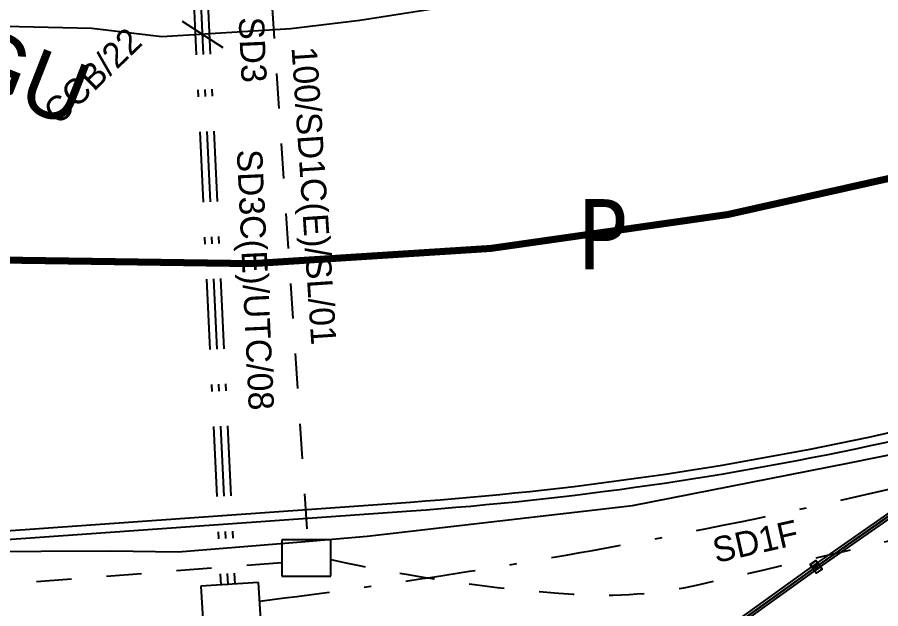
# Model space of a CAD drawing. Extents: x 421500 to 422711, y 436000 to 437000.
# Drawn here: x 422005 to 422017.29, y 436554.63 to 436563.05 of the extents above; entities that cross this region are included whole.
import ezdxf
from ezdxf.enums import TextEntityAlignment as Align

# ---------------------------------------------------------------- set-up
doc = ezdxf.new("R2010")
doc.units = 0
for name, pattern in [('1004', [6, 4, -2]), ('XREF UTC_716709_AJB_1b$0$BLIP', [1, 0.5, -0.5]), ('XREF UTC_716709_AJB_1b$0$DASHDOT1', [2, 1, -0.5, 0, -0.5])]:
    doc.linetypes.add(name, pattern=pattern)
doc.layers.get('0').update_dxf_attribs({"color": 210})
doc.layers.add('716709-ExBase$0$LCCPoint Features', color=8, linetype='Continuous', lineweight=0)
for name, color, linetype in [('716709-ExBase$0$XC-LCCCarriageway', 251, 'Continuous'), ('Lines', 1, 'Continuous'), ('Pr-Kerb', 2, 'Continuous'), ('Pr-KerbEdge', 8, 'Continuous'), ('Pr-PGR', 7, 'Continuous'), ('Pr-PGR-Panels', 4, 'Continuous'), ('XREF UTC_716709_AJB_1b$0$du-SLBOX', 30, 'Continuous'), ('XREF UTC_716709_AJB_1b$0$du-SLDUCT-C1', 30, 'XREF UTC_716709_AJB_1b$0$BLIP'), ('XREF UTC_716709_AJB_1b$0$du-SLDUCT-F1', 30, 'XREF UTC_716709_AJB_1b$0$BLIP'), ('XREF UTC_716709_AJB_1b$0$du-SLTEXT', 30, 'Continuous'), ('XREF UTC_716709_AJB_1b$0$du-UTCBOX', 42, 'Continuous'), ('XREF UTC_716709_AJB_1b$0$du-UTCDUCT-C1', 42, 'XREF UTC_716709_AJB_1b$0$DASHDOT1'), ('XREF UTC_716709_AJB_1b$0$du-UTCDUCT-F1', 42, 'XREF UTC_716709_AJB_1b$0$DASHDOT1'), ('XREF UTC_716709_AJB_1b$0$du-UTCTEXT', 42, 'Continuous'), ('XREF UTC_716709_AJB_1b$0$phases', 6, 'Continuous')]:
    doc.layers.add(name, color=color, linetype=linetype)
doc.styles.add('716709-ExBase$0$Style-WORKING', font='WORKING.shx')
doc.styles.add('XREF UTC_716709_AJB_1b$0$KTS_TAHOMA', font='tahoma.ttf')
doc.styles.add('XREF UTC_716709_AJB_1b$0$Standard', font='txt')

# ---------------------------------------------------------------- blocks, each defined once
blk = doc.blocks.new('plan-pgr-2')
for p, q in [((0, 0), (2, -3.673819061467132e-16)), ((1.974999999999994, 0.03499999999999623), (0.02500000000000569, 0.03499999999999658)), ((1.974999999999994, -0.03499999999999695), (0.02500000000000568, -0.0349999999999966))]:
    blk.add_line(p, q)
for points in [[(0.05000000000001135, -0.07499999999999575), (0.05000000000001138, 0.07500000000000283), (-0.04999999999999714, 0.07500000000000286), (-0.04999999999999717, -0.07499999999999572)], [(2.050000000000011, 0.07500000000000247), (2.050000000000011, -0.07499999999999611), (1.950000000000003, -0.0749999999999961), (1.950000000000003, 0.07500000000000248)]]:
    blk.add_lwpolyline(points, close=True)
at = {"flags": 128}
for points in [[(-0.02500000000000568, 0.0349999999999966), (0.02500000000000569, 0.03499999999999658), (0.02500000000000569, 0.02499999999999858), (0.004999999999995457, 0.02500000000000568), (0.004999999999995448, -0.02499999999999147), (0.02500000000000568, -0.02499999999999858), (0.02500000000000568, -0.0349999999999966), (-0.02500000000000569, -0.03499999999999658), (-0.02500000000000569, -0.02499999999999858), (-0.004999999999995457, -0.02499999999999147), (-0.004999999999995448, 0.02500000000000568), (-0.02500000000000568, 0.02499999999999858)], [(1.974999999999994, 0.03499999999999623), (2.025000000000006, 0.03499999999999621), (2.025000000000006, 0.02499999999999821), (2.004999999999995, 0.02500000000000532), (2.004999999999995, -0.02499999999999184), (2.025000000000006, -0.02499999999999895), (2.025000000000006, -0.03499999999999696), (1.974999999999994, -0.03499999999999695), (1.974999999999994, -0.02499999999999894), (1.995000000000005, -0.02499999999999184), (1.995000000000005, 0.02500000000000532), (1.974999999999994, 0.02499999999999821)]]:
    blk.add_lwpolyline(points, close=True, dxfattribs=at)
for centre in [(0, 0), (2, -3.673819061467132e-16)]:
    blk.add_circle(centre, 0.0025)
blk = doc.blocks.new('XREF UTC_716709_AJB_1b$0$CCB')
for p, q in [((-0.4125000000000014, 0.4124999999999943), (-0.4125000000000014, -0.4124999999999943)), ((0.4125000000000014, 0.4124999999999943), (-0.4125000000000014, 0.4124999999999943)), ((0.4125000000000014, -0.4124999999999943), (0.4125000000000014, 0.4124999999999943)), ((-0.4125000000000014, -0.4124999999999943), (0.4125000000000014, -0.4124999999999943))]:
    blk.add_line(p, q)
blk = doc.blocks.new('XREF UTC_716709_AJB_1b$0$dpb')
for p, q in [((0.3499999999999979, 0.2600000000000193), (-0.3500000000000014, 0.2600000000000193)), ((-0.3500000000000014, 0.2600000000000193), (-0.3500000000000014, -0.2599999999999909)), ((0.3499999999999979, -0.2599999999999909), (0.3499999999999979, 0.2600000000000193)), ((-0.3500000000000014, -0.2599999999999909), (0.3499999999999979, -0.2599999999999909))]:
    blk.add_line(p, q)
blk = doc.blocks.new('XREF UTC_716709_AJB_1b$0$e_tag')
blk.add_line((-0.5, -0.7), (0.5, 0.7))

msp = doc.modelspace()

# ---------------------------------------------------------------- linework, layer by layer
at = {"layer": '716709-ExBase$0$XC-LCCCarriageway', "flags": 128}
for points in [[(421982.2243327565, 436568.1771097968), (421986.6094608125, 436566.525352008), (421991.4728110374, 436564.7893162713), (421995.82875464, 436563.6747019567), (422000.2782946566, 436563.0280154959), (422006.0626802771, 436562.8955429709), (422007.0570564081, 436562.7740883685), (422008.8918319302, 436562.8894271925), (422009.8739742489, 436563.0059653857), (422014.9208919505, 436563.800790971), (422019.8792648958, 436565.0327259259), (422024.5952294165, 436566.8104875243), (422029.1615219721, 436568.9434971252), (422038.6644571872, 436574.2810778945), (422047.145710705, 436579.6857319754), (422051.2181027844, 436582.3057171602), (422058.4900442332, 436587.1645384911), (422064.9104814181, 436591.5329912319), (422070.9639825514, 436595.8746964892), (422078.0129610377, 436601.3277919352), (422085.9329484155, 436608.0893705792), (422093.5888390297, 436615.0723385203), (422100.5228048346, 436621.4055251046), (422107.7628954268, 436628.1993290898)], [(421982.2243327565, 436568.1771097968), (421986.6094608125, 436566.525352008), (421991.4728110374, 436564.7893162713), (421995.82875464, 436563.6747019567), (422000.2782946566, 436563.0280154959), (422006.0626802771, 436562.8955429709), (422007.0570564081, 436562.7740883685), (422008.8918319302, 436562.8894271925), (422009.8739742489, 436563.0059653857), (422014.9208919505, 436563.800790971), (422019.8792648958, 436565.0327259259), (422024.5952294165, 436566.8104875243), (422029.1615219721, 436568.9434971252), (422038.6644571872, 436574.2810778945), (422047.145710705, 436579.6857319754), (422051.2181027844, 436582.3057171602), (422058.4900442332, 436587.1645384911), (422064.9104814181, 436591.5329912319), (422070.9639825514, 436595.8746964892), (422078.0129610377, 436601.3277919352), (422085.9329484155, 436608.0893705792), (422093.5888390297, 436615.0723385203), (422100.5228048346, 436621.4055251046), (422107.7628954268, 436628.1993290898)], [(421982.2243327565, 436568.1771097968), (421986.6094608125, 436566.525352008), (421991.4728110374, 436564.7893162713), (421995.82875464, 436563.6747019567), (422000.2782946566, 436563.0280154959), (422006.0626802771, 436562.8955429709), (422007.0570564081, 436562.7740883685), (422008.8918319302, 436562.8894271925), (422009.8739742489, 436563.0059653857), (422014.9208919505, 436563.800790971), (422019.8792648958, 436565.0327259259), (422024.5952294165, 436566.8104875243), (422029.1615219721, 436568.9434971252), (422038.6644571872, 436574.2810778945), (422047.145710705, 436579.6857319754), (422051.2181027844, 436582.3057171602), (422058.4900442332, 436587.1645384911), (422064.9104814181, 436591.5329912319), (422070.9639825514, 436595.8746964892), (422078.0129610377, 436601.3277919352), (422085.9329484155, 436608.0893705792), (422093.5888390297, 436615.0723385203), (422100.5228048346, 436621.4055251046), (422107.7628954268, 436628.1993290898)], [(422003.3624942749, 436555.4359979298), (422006.328406075, 436555.44841732), (422007.2895051333, 436555.4351313008), (422009.1002263224, 436555.5849325302), (422009.982601824, 436555.6580022478), (422013.7582392138, 436556.0957309239), (422016.8203379305, 436556.6981813586), (422018.090570682, 436556.9569301165), (422018.7057470627, 436556.8820595798), (422019.1380011876, 436556.4379830683), (422019.1968206894, 436555.8233118597), (422018.8585141174, 436555.3067568367), (422018.0582768723, 436554.7577001383), (422016.3283841312, 436553.5043994773), (422010.7978005215, 436549.2120800121), (422010.0684622239, 436548.6506366694), (422007.3605474787, 436546.2958405314), (422006.6381210127, 436545.62922493), (422005.2365196346, 436544.3339834579), (422004.3783470881, 436543.4696755096)], [(422003.3624942749, 436555.4359979298), (422006.328406075, 436555.44841732), (422007.2895051333, 436555.4351313008), (422009.1002263224, 436555.5849325302), (422009.982601824, 436555.6580022478), (422013.7582392138, 436556.0957309239), (422016.8203379305, 436556.6981813586), (422018.090570682, 436556.9569301165), (422018.7057470627, 436556.8820595798), (422019.1380011876, 436556.4379830683), (422019.1968206894, 436555.8233118597), (422018.8585141174, 436555.3067568367), (422018.0582768723, 436554.7577001383), (422016.3283841312, 436553.5043994773), (422010.7978005215, 436549.2120800121), (422010.0684622239, 436548.6506366694), (422007.3605474787, 436546.2958405314), (422006.6381210127, 436545.62922493), (422005.2365196346, 436544.3339834579), (422004.3783470881, 436543.4696755096)]]:
    msp.add_lwpolyline(points, dxfattribs=at)
at = {"layer": 'Lines', "linetype": '1004', "const_width": 0.1, "flags": 128}
msp.add_lwpolyline([(422018.4338273631, 436560.9841140863, -0.07844490794401), (422004.9397491191, 436559.5896844979, 0.03918352761411863), (421996.5698885735, 436559.3826663288, 0.03918352761411863)], format="xyb", dxfattribs=at)
at = {"layer": 'Pr-Kerb', "flags": 128}
msp.add_lwpolyline([(422003.7476430032, 436544.4401105286, 0.08529387721723249), (421999.688594256, 436554.490131605, -0.5639585106211036), (422000.1563759822, 436555.4042963422), (422010.5966659659, 436556.1450842079, 0.07254128878966365), (422023.8487645771, 436559.0482468622), (422025.0248695881, 436559.491599291)], format="xyb", dxfattribs=at)
at = {"layer": 'Pr-KerbEdge', "flags": 128}
msp.add_lwpolyline([(422003.8698002861, 436544.4666170983, 0.08529387721689034), (421999.7948958797, 436554.5558960695, -0.5639585106375914), (422000.1652230796, 436555.2796098198), (422010.6055130634, 436556.0203976855, 0.07254128878966029), (422023.8928566177, 436558.9312815171), (422025.0866592217, 436559.3813053492)], format="xyb", dxfattribs=at)
at = {"layer": 'Pr-KerbEdge'}
msp.add_arc((422086.9237870319, 436454.9561711429), 118.1249999896084, 133.732121061047, 133.7321210610485, dxfattribs=at)
at = {"layer": 'Pr-PGR', "flags": 128}
msp.add_lwpolyline([(422006.6554766477, 436542.4742057455), (422005.9798582125, 436543.2114572155), (422004.6286213421, 436544.6859601554), (422005.4058872442, 436546.5287454705), (422006.9108129602, 436547.846014839), (422008.4364279273, 436549.1392661573), (422009.9832152402, 436550.4071182814), (422011.5508559851, 436551.6490935207), (422013.137896616, 436552.8661810425), (422014.7449612157, 436554.0567033532), (422016.3710573312, 436555.2210965098), (422018.0084461735, 436556.3695553811), (422019.7986883147, 436557.2612016539), (422021.7161866613, 436557.8297085498)], dxfattribs=at)
at = {"layer": 'XREF UTC_716709_AJB_1b$0$du-SLDUCT-C1', "flags": 128}
msp.add_lwpolyline([(422008.5571946679, 436564.2457014009), (422009.1329352878, 436555.6084705311)], dxfattribs=at)
at = {"layer": 'XREF UTC_716709_AJB_1b$0$du-SLDUCT-F1', "flags": 128}
msp.add_lwpolyline([(422009.4640096946, 436555.3258881131, 0.03739533717364516), (422012.9195466381, 436554.8309967215, 0.07296523349855742), (422014.7101379334, 436554.9712684077, 0.001333985404640588), (422018.3928240798, 436555.8200329365, 0.003608469464999669), (422019.7510932317, 436556.1472513333, 0.001109326446249712), (422022.3896248043, 436556.8092973586, 0.002820840022367957), (422023.4251848865, 436557.0778040512, 0.02795143318403778), (422025.6819699202, 436557.8137492905, 0.04623364604248584), (422026.9673812056, 436558.4562488743, 0.0005754852812314175), (422027.6824038625, 436558.9016206488, 0.0005292364588507876), (422028.4588388664, 436559.3876291467, 0.002537677758431855), (422029.3436828972, 436559.9490793662, -0.01879943472047737), (422029.4655685259, 436560.0209691907, -0.02280588325478581), (422029.4755899659, 436560.0258063618, -0.000994936863995647), (422029.7101939466, 436560.1255776836, -0.004116866463936092), (422029.762555737, 436560.147216442, -0.002011444373402478), (422029.8702591087, 436560.1901875733)], format="xyb", dxfattribs=at)
msp.add_lwpolyline([(422008.7640096947, 436555.2788165797), (422000.3818329468, 436554.6309032229)], dxfattribs=at)
at = {"layer": 'XREF UTC_716709_AJB_1b$0$du-UTCDUCT-C1', "flags": 128}
for points in [[(422007.5002930032, 436563.5143746004), (422007.896943833, 436554.9668470873)], [(422007.6001855041, 436563.5190101449), (422007.9968363338, 436554.9714826318)], [(422007.7000780049, 436563.5236456893), (422008.0967288347, 436554.9761181762)]]:
    msp.add_lwpolyline(points, dxfattribs=at)
at = {"layer": 'XREF UTC_716709_AJB_1b$0$du-UTCDUCT-F1', "flags": 128}
msp.add_lwpolyline([(422008.4506821049, 436554.7349421519, 0.008234059413241292), (422011.2630457338, 436555.130928271, 0.008234059397154207), (422014.0608445035, 436555.6193094753, 0.01190660472933528), (422018.0744974567, 436556.4877956451, 0.01190660473790444), (422022.0422543686, 436557.5463717487)], format="xyb", dxfattribs=at)

# ---------------------------------------------------------------- block references
at = {"layer": 'Pr-PGR-Panels'}
for p, rotation in [((422018.0084461735, 436556.3695553811), 215.0456869460597), ((422016.3710573312, 436555.2210965098), 215.6051870227879)]:
    msp.add_blockref('plan-pgr-2', p, dxfattribs=dict(at, rotation=rotation))
at = {"layer": 'XREF UTC_716709_AJB_1b$0$du-SLBOX', "color": 2}
msp.add_blockref('XREF UTC_716709_AJB_1b$0$dpb', (422009.1140096947, 436555.3484705311), dxfattribs=at)
at = {"layer": 'XREF UTC_716709_AJB_1b$0$du-SLTEXT', "xscale": 0.009999999999999998, "yscale": 0.009999999999999998, "rotation": 273.8135810264413}
msp.add_blockref('XREF UTC_716709_AJB_1b$0$e_tag', (422009.1329352878, 436555.6084705311), dxfattribs=at)
at = {"layer": 'XREF UTC_716709_AJB_1b$0$du-UTCBOX', "color": 21, "rotation": 3.481733963247399}
msp.add_blockref('XREF UTC_716709_AJB_1b$0$CCB', (422008.0479822261, 436554.5613316862), dxfattribs=at)
at = {"layer": 'XREF UTC_716709_AJB_1b$0$du-UTCTEXT', "rotation": 272.6569234272425}
for p, xscale, yscale in [((422007.6383378761, 436562.8049547254), 0.4, 0.4), ((422007.9968363338, 436554.9714826318), 0.01, 0.01)]:
    msp.add_blockref('XREF UTC_716709_AJB_1b$0$e_tag', p, dxfattribs=dict(at, xscale=xscale, yscale=yscale))

# ---------------------------------------------------------------- texts
at = {"layer": '716709-ExBase$0$LCCPoint Features', "style": '716709-ExBase$0$Style-WORKING'}
msp.add_text('GU', height=0.9000000000000002, rotation=338.5807557839208, dxfattribs=at).set_placement((422004.4259465863, 436562.9731796277), align=Align.TOP_LEFT)
msp.add_text('GU', height=0.9000000000000002, rotation=338.5807557839208, dxfattribs=at).set_placement((422004.4259465863, 436562.9731796277), align=Align.TOP_LEFT)
at = {"layer": 'XREF UTC_716709_AJB_1b$0$du-SLTEXT', "style": 'XREF UTC_716709_AJB_1b$0$Standard'}
msp.add_text('100/SD1C(E)/SL/01', height=0.3599999999999999, rotation=273.8135810264884, dxfattribs=at).set_placement((422008.9039129782, 436562.6187033551))
at = {"layer": 'XREF UTC_716709_AJB_1b$0$du-UTCTEXT', "style": 'XREF UTC_716709_AJB_1b$0$Standard'}
for s, rotation, p in [('SD3', 272.6569234272421, (422008.1507968238, 436563.0454430956)), ('CCB/22', 43.99999999999999, (422005.5898625903, 436561.4999568567)), ('SD3C(E)/UTC/08', 272.6569234272421, (422008.1249536533, 436561.1593166003)), ('SD1F', 12.68996827184719, (422014.9450358386, 436555.2755699973))]:
    msp.add_text(s, height=0.36, rotation=rotation, dxfattribs=at).set_placement(p)
at = {"layer": 'XREF UTC_716709_AJB_1b$0$phases', "style": 'XREF UTC_716709_AJB_1b$0$KTS_TAHOMA'}
msp.add_text('P', height=1, dxfattribs=at).set_placement((422012.9718431809, 436559.4590567523))

doc.saveas('drawing.dxf')
